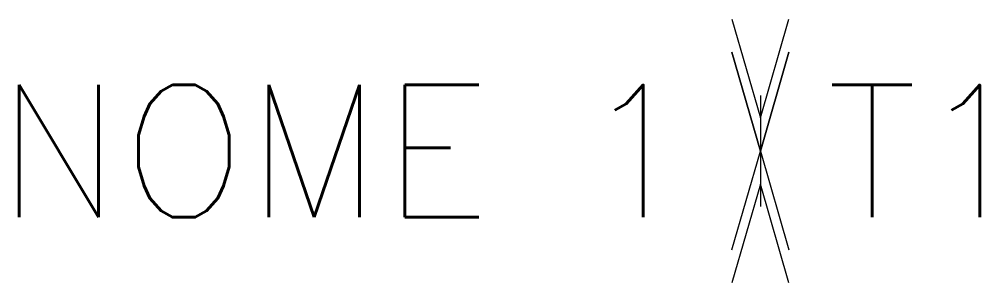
# Model space of a CAD drawing. Header units: millimetres. Extents: x -11.2 to 3.3, y -2.8 to 1.2.
import ezdxf
from ezdxf.enums import TextEntityAlignment as Align

# ---------------------------------------------------------------- set-up
doc = ezdxf.new("R2010")
doc.units = ezdxf.units.MM
doc.styles.add('ROMANS', font='romans.shx', dxfattribs={"height": 100})

msp = doc.modelspace()

# ---------------------------------------------------------------- linework, layer by layer
msp.add_line((0, 0), (0, -1.676))
for points in [[(-0.431, 1.154), (0, -0.338), (0.431, 1.154)], [(-0.431, 0.654), (0, -0.838), (0.431, 0.654)], [(-0.431, -2.329), (0, -0.838), (-0.431, 0.654)], [(0.431, 0.654), (0, -0.838), (0.431, -2.329)], [(0.431, -2.829), (0, -1.338), (-0.431, -2.829)]]:
    msp.add_lwpolyline(points)

# ---------------------------------------------------------------- texts
at = {"color": 7, "style": 'ROMANS', "flags": 4}
msp.add_attdef('NOME 1', text='NOME 1', height=2, dxfattribs=at).set_placement((-1, -0.838), align=Align.MIDDLE_RIGHT)
msp.add_attdef('T1', text='T1', height=2, dxfattribs=at).set_placement((1, -0.838), align=Align.MIDDLE_LEFT)

doc.saveas('drawing.dxf')
